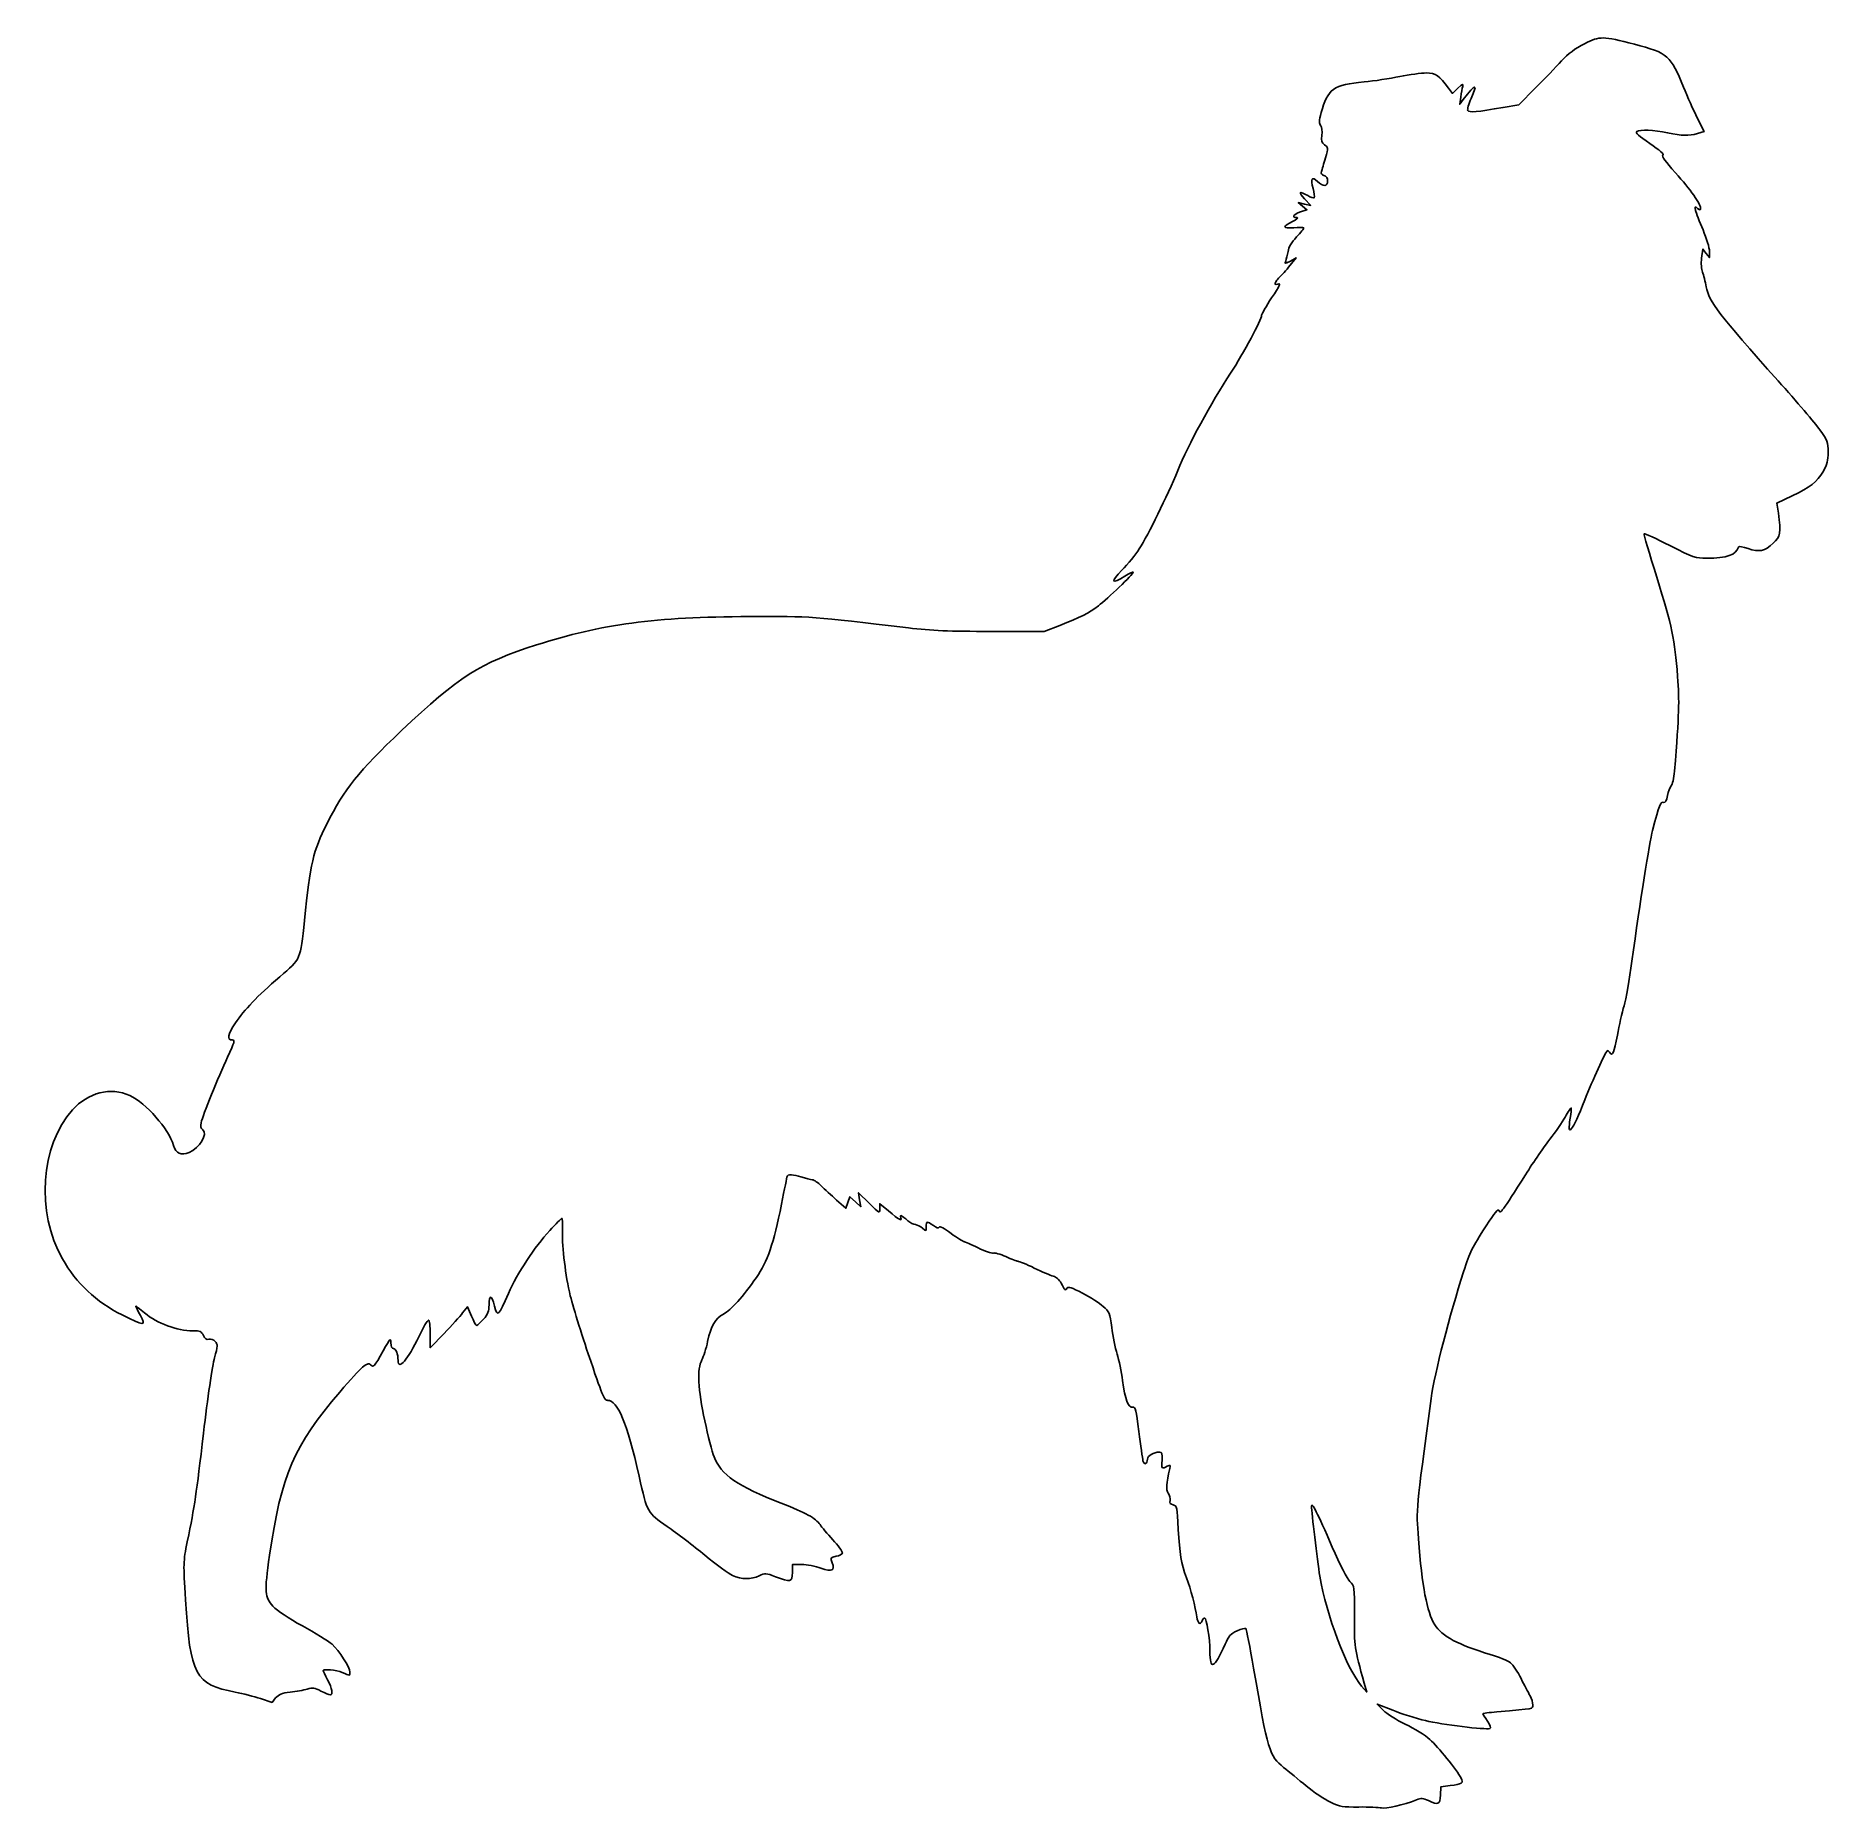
# Model space of a CAD drawing. Header units: centimetres. Extents: x -17.8 to 17.6, y -17.5 to 17.5.
import ezdxf

# ---------------------------------------------------------------- set-up
doc = ezdxf.new("R2010")
doc.units = ezdxf.units.CM
doc.header["$MEASUREMENT"] = 0
doc.layers.add('Layer 1', color=7, linetype='Continuous')

msp = doc.modelspace()

# ---------------------------------------------------------------- linework, layer by layer
at = {"layer": 'Layer 1'}
for points, knots in [([(12.80583, 17.38842), (12.61886, 17.29317), (12.4848, 17.19439), (12.34722, 17.04623), (12.34722, 17.04623), (12.24139, 16.92981), (12.00855, 16.6864), (11.82864, 16.51001), (11.82864, 16.51001), (11.82864, 16.51001), (11.50408, 16.18193), (11.50408, 16.18193), (11.50408, 16.18193), (11.50408, 16.18193), (11.19364, 16.12901), (11.19364, 16.12901), (11.19364, 16.12901), (10.68564, 16.03729), (10.52336, 16.02318), (10.49514, 16.06551), (10.49514, 16.06551), (10.48456, 16.08668), (10.51278, 16.19604), (10.56217, 16.3054), (10.56217, 16.3054), (10.70328, 16.61232), (10.65036, 16.60526), (10.40695, 16.28776), (10.40695, 16.28776), (10.40695, 16.28776), (10.33639, 16.19251), (10.33639, 16.19251), (10.33639, 16.19251), (10.33639, 16.19251), (10.35756, 16.33362), (10.35756, 16.33362), (10.35756, 16.33362), (10.36814, 16.41123), (10.38578, 16.50648), (10.39637, 16.54529), (10.39637, 16.54529), (10.41048, 16.60173), (10.39637, 16.59821), (10.30112, 16.51001), (10.30112, 16.51001), (10.30112, 16.51001), (10.19176, 16.40418), (10.19176, 16.40418), (10.19176, 16.40418), (10.19176, 16.40418), (10.11415, 16.51001), (10.11415, 16.51001), (10.11415, 16.51001), (9.93776, 16.75695), (9.86015, 16.80987), (9.67318, 16.80987), (9.67318, 16.80987), (9.57793, 16.80987), (9.34157, 16.77812), (9.15107, 16.73931), (9.15107, 16.73931), (8.95704, 16.69698), (8.64307, 16.65112), (8.44551, 16.63348), (8.44551, 16.63348), (7.84579, 16.58056), (7.71526, 16.48531), (7.59884, 16.0267), (7.59884, 16.0267), (7.55651, 15.86442), (7.55298, 15.80798), (7.58826, 15.76564), (7.58826, 15.76564), (7.61295, 15.73742), (7.62001, 15.65981), (7.60943, 15.57514), (7.60943, 15.57514), (7.59532, 15.46225), (7.6059, 15.4305), (7.66587, 15.38817), (7.66587, 15.38817), (7.73995, 15.33878), (7.73995, 15.33525), (7.68351, 15.13064), (7.68351, 15.13064), (7.65176, 15.01775), (7.61295, 14.89781), (7.60237, 14.86253), (7.60237, 14.86253), (7.58826, 14.82372), (7.60237, 14.79903), (7.65176, 14.78139), (7.65176, 14.78139), (7.70115, 14.76728), (7.72584, 14.72847), (7.72584, 14.67203), (7.72584, 14.67203), (7.72584, 14.56267), (7.63765, 14.55914), (7.52476, 14.66497), (7.52476, 14.66497), (7.4154, 14.76728), (7.38718, 14.72141), (7.43657, 14.52739), (7.43657, 14.52739), (7.46126, 14.4392), (7.47185, 14.35806), (7.46126, 14.34395), (7.46126, 14.34395), (7.44715, 14.33337), (7.3907, 14.35101), (7.33426, 14.38628), (7.33426, 14.38628), (7.1614, 14.48153), (7.1367, 14.45684), (7.27076, 14.31925), (7.27076, 14.31925), (7.27076, 14.31925), (7.3907, 14.19225), (7.3907, 14.19225), (7.3907, 14.19225), (7.3907, 14.19225), (7.26723, 14.21694), (7.26723, 14.21694), (7.26723, 14.21694), (7.26723, 14.21694), (7.14376, 14.24516), (7.14376, 14.24516), (7.14376, 14.24516), (7.14376, 14.24516), (7.22843, 14.1746), (7.22843, 14.1746), (7.22843, 14.1746), (7.22843, 14.1746), (7.31662, 14.10404), (7.31662, 14.10404), (7.31662, 14.10404), (7.31662, 14.10404), (7.18609, 14.06171), (7.18609, 14.06171), (7.18609, 14.06171), (7.04851, 14.01585), (7.0097, 13.95235), (7.11906, 13.94882), (7.11906, 13.94882), (7.15081, 13.94882), (7.112, 13.91354), (7.03087, 13.87121), (7.03087, 13.87121), (6.9462, 13.8324), (6.87918, 13.78302), (6.87918, 13.76538), (6.87918, 13.76538), (6.87918, 13.74774), (6.95679, 13.74069), (7.05557, 13.74774), (7.05557, 13.74774), (7.15082, 13.75832), (7.23901, 13.75832), (7.2496, 13.74774), (7.2496, 13.74774), (7.26018, 13.73716), (7.20021, 13.65602), (7.11202, 13.56782), (7.11202, 13.56782), (7.00619, 13.45493), (6.95327, 13.36674), (6.94269, 13.28207), (6.94269, 13.28207), (6.93211, 13.21504), (6.91094, 13.13038), (6.89683, 13.09157), (6.89683, 13.09157), (6.86861, 13.0316), (6.87214, 13.0316), (6.98855, 13.08804), (6.98855, 13.08804), (6.98855, 13.08804), (7.10497, 13.15154), (7.10497, 13.15154), (7.10497, 13.15154), (7.10497, 13.15154), (6.95328, 12.9681), (6.95328, 12.9681), (6.95328, 12.9681), (6.87214, 12.86932), (6.78747, 12.78113), (6.76984, 12.76702), (6.76984, 12.76702), (6.7522, 12.75644), (6.72398, 12.72116), (6.70281, 12.68235), (6.70281, 12.68235), (6.67459, 12.62943), (6.67812, 12.62238), (6.74162, 12.63649), (6.74162, 12.63649), (6.80159, 12.65413), (6.78043, 12.60121), (6.61815, 12.36132), (6.61815, 12.36132), (6.50879, 12.19904), (6.42059, 12.04382), (6.42059, 12.01913), (6.42059, 12.01913), (6.42059, 11.93094), (6.06428, 11.27124), (5.80676, 10.87613), (5.80676, 10.87613), (5.4187, 10.28346), (4.97068, 9.45796), (4.76254, 8.94996), (4.76254, 8.94996), (4.55087, 8.43138), (4.18398, 7.68702), (4.00054, 7.39774), (4.00054, 7.39774), (3.92998, 7.28838), (3.77476, 7.09788), (3.65835, 6.97793), (3.65835, 6.97793), (3.42904, 6.73804), (3.45021, 6.69218), (3.71479, 6.86151), (3.71479, 6.86151), (3.80651, 6.91795), (3.8806, 6.95323), (3.8806, 6.93912), (3.8806, 6.93912), (3.8806, 6.90031), (3.37966, 6.41701), (3.19268, 6.27237), (3.19268, 6.27237), (3.01276, 6.13479), (2.82226, 6.03954), (2.43068, 5.88784), (2.43068, 5.88784), (2.43068, 5.88784), (2.12024, 5.7679), (2.12024, 5.7679), (2.12024, 5.7679), (2.12024, 5.7679), (1.06896, 5.7679), (1.06896, 5.7679), (1.06896, 5.7679), (0.24346, 5.7679), (-0.10579, 5.78201), (-0.5644, 5.83846), (-0.5644, 5.83846), (-2.48704, 6.06777), (-2.45882, 6.06777), (-3.70412, 6.06071), (-3.70412, 6.06071), (-5.58443, 6.05365), (-6.61806, 5.91607), (-7.91981, 5.49979), (-7.91981, 5.49979), (-9.03459, 5.14348), (-9.45439, 4.87537), (-10.58328, 3.80646), (-10.58328, 3.80646), (-11.44406, 2.99507), (-11.71922, 2.64935), (-12.05789, 1.96849), (-12.05789, 1.96849), (-12.33658, 1.41463), (-12.38597, 1.19238), (-12.50592, 0.05291), (-12.50592, 0.05291), (-12.58353, -0.73378), (-12.56942, -0.69851), (-12.99275, -1.06187), (-12.99275, -1.06187), (-13.44783, -1.45698), (-13.69125, -1.70745), (-13.86764, -1.97204), (-13.86764, -1.97204), (-14.01933, -2.20135), (-14.04403, -2.31071), (-13.93467, -2.31071), (-13.93467, -2.31071), (-13.8747, -2.31071), (-13.88175, -2.34246), (-14.02639, -2.6529), (-14.02639, -2.6529), (-14.20983, -3.04801), (-14.51322, -3.7959), (-14.5485, -3.94759), (-14.5485, -3.94759), (-14.56614, -4.01815), (-14.55556, -4.05695), (-14.51675, -4.0887), (-14.51675, -4.0887), (-14.40739, -4.16631), (-14.57672, -4.44853), (-14.78486, -4.5332), (-14.78486, -4.5332), (-14.94361, -4.60023), (-15.04592, -4.55437), (-15.09178, -4.39562), (-15.09178, -4.39562), (-15.19409, -4.06401), (-15.63506, -3.56306), (-15.95961, -3.40784), (-15.95961, -3.40784), (-16.33355, -3.23498), (-16.78158, -3.34787), (-17.09203, -3.69359), (-17.09203, -3.69359), (-17.7235, -4.39915), (-17.81522, -5.71501), (-17.28959, -6.63576), (-17.28959, -6.63576), (-17.01442, -7.12259), (-16.62637, -7.48595), (-16.11131, -7.74701), (-16.11131, -7.74701), (-15.66681, -7.96926), (-15.628, -7.96926), (-15.74795, -7.75759), (-15.74795, -7.75759), (-15.79734, -7.66587), (-15.83967, -7.58473), (-15.83967, -7.57767), (-15.83967, -7.57767), (-15.83967, -7.56709), (-15.76206, -7.62706), (-15.66681, -7.70467), (-15.66681, -7.70467), (-15.40928, -7.91986), (-15.03181, -8.06098), (-14.70725, -8.06098), (-14.70725, -8.06098), (-14.56614, -8.06098), (-14.54144, -8.07509), (-14.50264, -8.1527), (-14.50264, -8.1527), (-14.47442, -8.21973), (-14.44267, -8.24089), (-14.39328, -8.22678), (-14.39328, -8.22678), (-14.35447, -8.2162), (-14.30156, -8.23736), (-14.26981, -8.27264), (-14.26981, -8.27264), (-14.21689, -8.33261), (-14.21689, -8.35731), (-14.28392, -8.5972), (-14.28392, -8.5972), (-14.32273, -8.73831), (-14.4215, -9.40859), (-14.49911, -10.08239), (-14.49911, -10.08239), (-14.64728, -11.32417), (-14.66844, -11.48645), (-14.82014, -12.23081), (-14.82014, -12.23081), (-14.90128, -12.6365), (-14.90128, -12.65767), (-14.85542, -13.37734), (-14.85542, -13.37734), (-14.7637, -14.87665), (-14.66845, -15.05303), (-13.87117, -15.20473), (-13.87117, -15.20473), (-13.723, -15.23295), (-13.49723, -15.29292), (-13.37375, -15.33173), (-13.37375, -15.33173), (-13.37375, -15.33173), (-13.14444, -15.40934), (-13.14444, -15.40934), (-13.14444, -15.40934), (-13.14444, -15.40934), (-13.07388, -15.32115), (-13.07388, -15.32115), (-13.07388, -15.32115), (-13.01391, -15.25059), (-12.95394, -15.2259), (-12.78813, -15.20473), (-12.78813, -15.20473), (-12.67171, -15.19415), (-12.52002, -15.16592), (-12.44946, -15.14476), (-12.44946, -15.14476), (-12.34363, -15.11654), (-12.30129, -15.12007), (-12.17782, -15.18357), (-12.17782, -15.18357), (-12.09668, -15.2259), (-12.01554, -15.25765), (-11.99438, -15.25765), (-11.99438, -15.25765), (-11.93441, -15.25765), (-11.95557, -15.13418), (-12.0473, -14.96132), (-12.0473, -14.96132), (-12.09669, -14.8696), (-12.13549, -14.78846), (-12.13549, -14.77788), (-12.13549, -14.77788), (-12.13549, -14.7426), (-11.87443, -14.7673), (-11.75802, -14.81669), (-11.75802, -14.81669), (-11.6028, -14.88372), (-11.60633, -14.88372), (-11.60633, -14.81316), (-11.60633, -14.81316), (-11.60633, -14.71085), (-11.818, -14.38277), (-11.95911, -14.2593), (-11.95911, -14.2593), (-12.03672, -14.19227), (-12.29778, -14.02999), (-12.54472, -13.89594), (-12.54472, -13.89594), (-12.82694, -13.74072), (-13.03861, -13.59961), (-13.1268, -13.50436), (-13.1268, -13.50436), (-13.29261, -13.32092), (-13.29966, -13.24683), (-13.19383, -12.49894), (-13.19383, -12.49894), (-12.96452, -10.91497), (-12.71405, -10.32936), (-11.80389, -9.27102), (-11.80389, -9.27102), (-11.34881, -8.74538), (-11.2712, -8.67483), (-11.20064, -8.73127), (-11.20064, -8.73127), (-11.13361, -8.78771), (-11.13008, -8.78771), (-10.94664, -8.4561), (-10.94664, -8.4561), (-10.80906, -8.20563), (-10.79847, -8.19504), (-10.79495, -8.29735), (-10.79495, -8.29735), (-10.79495, -8.37143), (-10.77731, -8.41377), (-10.74556, -8.41377), (-10.74556, -8.41377), (-10.69617, -8.41377), (-10.65384, -8.51608), (-10.65384, -8.65013), (-10.65384, -8.65013), (-10.65384, -8.85474), (-10.45628, -8.62544), (-10.24109, -8.17741), (-10.24109, -8.17741), (-10.15642, -7.99749), (-10.07176, -7.84933), (-10.05059, -7.84933), (-10.05059, -7.84933), (-10.03295, -7.84933), (-10.01884, -7.9728), (-10.01884, -8.12097), (-10.01884, -8.12097), (-10.01884, -8.12097), (-10.01884, -8.39614), (-10.01884, -8.39614), (-10.01884, -8.39614), (-10.01884, -8.39614), (-9.74367, -8.11392), (-9.74367, -8.11392), (-9.74367, -8.11392), (-9.59198, -7.9587), (-9.4297, -7.77525), (-9.37678, -7.70823), (-9.37678, -7.70823), (-9.37678, -7.70823), (-9.28153, -7.58476), (-9.28153, -7.58476), (-9.28153, -7.58476), (-9.28153, -7.58476), (-9.20392, -7.7682), (-9.20392, -7.7682), (-9.20392, -7.7682), (-9.15806, -7.87051), (-9.1122, -7.95517), (-9.09809, -7.95517), (-9.09809, -7.95517), (-9.08398, -7.95517), (-9.02401, -7.89873), (-8.96403, -7.8317), (-8.96403, -7.8317), (-8.87584, -7.72939), (-8.85467, -7.67295), (-8.85467, -7.54948), (-8.85467, -7.54948), (-8.85467, -7.33781), (-8.80175, -7.3484), (-8.74884, -7.57065), (-8.74884, -7.57065), (-8.6924, -7.79643), (-8.6677, -7.77173), (-8.47015, -7.32018), (-8.47015, -7.32018), (-8.29376, -6.92154), (-7.95509, -6.40296), (-7.65523, -6.0784), (-7.65523, -6.0784), (-7.53529, -5.94434), (-7.42592, -5.83851), (-7.41534, -5.83851), (-7.41534, -5.83851), (-7.40123, -5.83851), (-7.3977, -5.93376), (-7.40123, -6.0537), (-7.40123, -6.0537), (-7.41887, -6.31828), (-7.35537, -6.8792), (-7.26717, -7.29195), (-7.26717, -7.29195), (-7.23189, -7.45776), (-7.06256, -8.01162), (-6.89323, -8.51609), (-6.89323, -8.51609), (-6.61454, -9.34512), (-6.57573, -9.43684), (-6.5087, -9.43684), (-6.5087, -9.43684), (-6.31114, -9.43684), (-6.1277, -9.87428), (-5.88781, -10.93615), (-5.88781, -10.93615), (-5.72553, -11.66287), (-5.72906, -11.65582), (-5.33042, -11.93098), (-5.33042, -11.93098), (-5.14345, -12.05798), (-4.80831, -12.31551), (-4.58606, -12.49895), (-4.58606, -12.49895), (-4.36381, -12.68239), (-4.11687, -12.86231), (-4.03925, -12.89759), (-4.03925, -12.89759), (-3.86286, -12.97873), (-3.67236, -12.98226), (-3.51361, -12.90465), (-3.51361, -12.90465), (-3.39719, -12.85173), (-3.37955, -12.85173), (-3.19258, -12.92229), (-3.19258, -12.92229), (-2.88919, -13.03871), (-2.85744, -13.03165), (-2.85744, -12.84115), (-2.85744, -12.84115), (-2.85744, -12.84115), (-2.85744, -12.6824), (-2.85744, -12.6824), (-2.85744, -12.6824), (-2.85744, -12.6824), (-2.67047, -12.6824), (-2.67047, -12.6824), (-2.67047, -12.6824), (-2.57169, -12.68593), (-2.39883, -12.71415), (-2.293, -12.75296), (-2.293, -12.75296), (-2.06722, -12.83057), (-2.01078, -12.80588), (-2.07075, -12.64713), (-2.07075, -12.64713), (-2.10956, -12.54482), (-2.10603, -12.5413), (-1.98961, -12.52013), (-1.98961, -12.52013), (-1.92258, -12.50955), (-1.86967, -12.4778), (-1.86967, -12.44957), (-1.86967, -12.44957), (-1.86967, -12.42135), (-1.95434, -12.30493), (-2.06017, -12.19204), (-2.06017, -12.19204), (-2.166, -12.07915), (-2.27889, -11.94157), (-2.31064, -11.89218), (-2.31064, -11.89218), (-2.39531, -11.76518), (-2.58933, -11.65935), (-3.0797, -11.46885), (-3.0797, -11.46885), (-3.93342, -11.14077), (-4.27209, -10.90441), (-4.40614, -10.55163), (-4.40614, -10.55163), (-4.44142, -10.45285), (-4.52608, -10.13182), (-4.58958, -9.84255), (-4.58958, -9.84255), (-4.72364, -9.22166), (-4.7448, -8.81244), (-4.64602, -8.63605), (-4.64602, -8.63605), (-4.61427, -8.57255), (-4.56135, -8.40674), (-4.53313, -8.26916), (-4.53313, -8.26916), (-4.4661, -7.96224), (-4.38496, -7.8176), (-4.21916, -7.72941), (-4.21916, -7.72941), (-4.07452, -7.6518), (-3.8311, -7.38369), (-3.57005, -7.00622), (-3.57005, -7.00622), (-3.3478, -6.69225), (-3.22786, -6.33947), (-3.07263, -5.55983), (-3.07263, -5.55983), (-3.01266, -5.2635), (-2.96327, -5.01302), (-2.96327, -5.0095), (-2.96327, -5.0095), (-2.96327, -4.96364), (-2.82569, -4.96717), (-2.6881, -5.01656), (-2.6881, -5.01656), (-2.59638, -5.04478), (-2.49407, -5.073), (-2.46232, -5.07653), (-2.46232, -5.07653), (-2.42704, -5.07653), (-2.34943, -5.13297), (-2.28593, -5.19647), (-2.28593, -5.19647), (-2.22243, -5.25997), (-2.08485, -5.38344), (-1.98254, -5.47516), (-1.98254, -5.47516), (-1.98254, -5.47516), (-1.7991, -5.63744), (-1.7991, -5.63744), (-1.7991, -5.63744), (-1.7991, -5.63744), (-1.76029, -5.52455), (-1.76029, -5.52455), (-1.76029, -5.52455), (-1.76029, -5.52455), (-1.72148, -5.41166), (-1.72148, -5.41166), (-1.72148, -5.41166), (-1.72148, -5.41166), (-1.61212, -5.51044), (-1.61212, -5.51044), (-1.61212, -5.51044), (-1.61212, -5.51044), (-1.50629, -5.60922), (-1.50629, -5.60922), (-1.50629, -5.60922), (-1.50629, -5.60922), (-1.52746, -5.47164), (-1.52746, -5.47164), (-1.52746, -5.47164), (-1.52746, -5.47164), (-1.54863, -5.33053), (-1.54863, -5.33053), (-1.54863, -5.33053), (-1.54863, -5.33053), (-1.34049, -5.53867), (-1.34049, -5.53867), (-1.34049, -5.53867), (-1.13588, -5.74328), (-1.12882, -5.74681), (-1.12882, -5.64803), (-1.12882, -5.64803), (-1.12882, -5.64803), (-1.12882, -5.54925), (-1.12882, -5.54925), (-1.12882, -5.54925), (-1.12882, -5.54925), (-0.95949, -5.68683), (-0.95949, -5.68683), (-0.95949, -5.68683), (-0.73371, -5.8738), (-0.68785, -5.90202), (-0.71607, -5.82441), (-0.71607, -5.82441), (-0.74429, -5.75385), (-0.6949, -5.77502), (-0.57496, -5.88438), (-0.57496, -5.88438), (-0.5291, -5.92319), (-0.46207, -5.95846), (-0.42327, -5.96199), (-0.42327, -5.96199), (-0.38799, -5.96552), (-0.32449, -5.99727), (-0.28216, -6.03255), (-0.28216, -6.03255), (-0.2116, -6.09605), (-0.2116, -6.09605), (-0.2116, -6.00433), (-0.2116, -6.00433), (-0.2116, -5.89144), (-0.19749, -5.88791), (-0.07049, -5.97964), (-0.07049, -5.97964), (-0.00346, -6.0255), (0.03534, -6.03608), (0.0424, -6.01139), (0.0424, -6.01139), (0.04946, -5.9867), (0.14823, -6.03608), (0.27876, -6.13486), (0.27876, -6.13486), (0.40223, -6.22305), (0.51865, -6.29714), (0.53629, -6.29714), (0.53629, -6.29714), (0.55393, -6.29714), (0.68093, -6.35358), (0.81498, -6.42061), (0.81498, -6.42061), (0.94904, -6.48764), (1.08309, -6.5335), (1.11131, -6.52292), (1.11131, -6.52292), (1.13953, -6.51234), (1.25242, -6.54409), (1.36178, -6.59348), (1.36178, -6.59348), (1.47114, -6.64287), (1.5805, -6.6852), (1.60167, -6.6852), (1.60167, -6.6852), (1.62636, -6.6852), (1.771, -6.74517), (1.92623, -6.81926), (1.92623, -6.81926), (2.07792, -6.89334), (2.24726, -6.96743), (2.30017, -6.97801), (2.30017, -6.97801), (2.36014, -6.99565), (2.42011, -7.04857), (2.45539, -7.11912), (2.45539, -7.11912), (2.533, -7.26729), (2.54006, -7.27434), (2.57181, -7.2179), (2.57181, -7.2179), (2.5965, -7.18262), (2.66353, -7.20379), (2.87873, -7.31668), (2.87873, -7.31668), (3.03395, -7.39782), (3.2174, -7.51424), (3.28795, -7.57774), (3.28795, -7.57774), (3.41142, -7.6871), (3.42201, -7.7118), (3.45728, -7.99755), (3.45728, -7.99755), (3.47845, -8.16688), (3.52431, -8.39972), (3.56311, -8.51966), (3.56311, -8.51966), (3.60192, -8.63608), (3.64778, -8.87244), (3.67247, -9.04177), (3.67247, -9.04177), (3.72186, -9.41571), (3.78536, -9.58505), (3.87003, -9.57094), (3.87003, -9.57094), (3.92295, -9.56036), (3.93706, -9.62386), (3.9935, -10.05425), (3.9935, -10.05425), (4.02525, -10.32589), (4.06406, -10.58342), (4.07464, -10.62928), (4.07464, -10.62928), (4.09581, -10.72453), (4.16283, -10.69984), (4.16283, -10.59753), (4.16283, -10.59753), (4.16283, -10.5305), (4.28277, -10.45995), (4.40272, -10.45995), (4.40272, -10.45995), (4.45211, -10.45995), (4.46269, -10.48817), (4.45211, -10.6187), (4.45211, -10.6187), (4.438, -10.78803), (4.44505, -10.79862), (4.55442, -10.73864), (4.55442, -10.73864), (4.61439, -10.70689), (4.62145, -10.71395), (4.60381, -10.7845), (4.60381, -10.7845), (4.53325, -11.08436), (4.5262, -11.20078), (4.57559, -11.27133), (4.57559, -11.27133), (4.60381, -11.31366), (4.62145, -11.37716), (4.61087, -11.41597), (4.61087, -11.41597), (4.59676, -11.46536), (4.6144, -11.49005), (4.67084, -11.50416), (4.67084, -11.50416), (4.74845, -11.5218), (4.75198, -11.54297), (4.77315, -11.98747), (4.77315, -11.98747), (4.79784, -12.4743), (4.82607, -12.65422), (4.93543, -12.94703), (4.93543, -12.94703), (5.01657, -13.16222), (5.11535, -13.53264), (5.14004, -13.71609), (5.14004, -13.71609), (5.15768, -13.85015), (5.20707, -13.88895), (5.24235, -13.7937), (5.24235, -13.7937), (5.25646, -13.76548), (5.27763, -13.74078), (5.29174, -13.74078), (5.29174, -13.74078), (5.33055, -13.74078), (5.39757, -14.15), (5.39757, -14.39695), (5.39757, -14.39695), (5.39757, -14.78148), (5.48224, -14.74267), (5.69743, -14.25937), (5.69743, -14.25937), (5.76799, -14.09356), (5.80679, -14.05123), (5.93379, -13.99479), (5.93379, -13.99479), (6.01846, -13.95598), (6.09607, -13.93482), (6.10665, -13.94893), (6.10665, -13.94893), (6.12076, -13.95951), (6.18779, -14.31229), (6.26187, -14.72857), (6.26187, -14.72857), (6.54056, -16.36193), (6.57231, -16.46776), (6.85454, -16.69354), (6.85454, -16.69354), (6.95332, -16.77468), (7.15793, -16.94048), (7.30257, -17.06043), (7.30257, -17.06043), (7.44721, -17.18037), (7.6624, -17.32501), (7.77882, -17.38146), (7.77882, -17.38146), (7.97285, -17.47318), (8.02224, -17.48024), (8.34326, -17.47671), (8.34326, -17.47671), (8.53729, -17.47318), (8.73484, -17.48377), (8.78776, -17.49435), (8.78776, -17.49435), (8.87243, -17.51904), (9.23579, -17.43438), (9.4792, -17.3356), (9.4792, -17.3356), (9.57798, -17.29679), (9.60973, -17.29679), (9.71909, -17.34971), (9.71909, -17.34971), (9.91665, -17.44496), (9.94487, -17.43085), (9.95545, -17.24035), (9.95545, -17.24035), (9.95545, -17.24035), (9.96603, -17.07454), (9.96603, -17.07454), (9.96603, -17.07454), (9.96603, -17.07454), (10.14595, -17.05337), (10.14595, -17.05337), (10.14595, -17.05337), (10.38584, -17.02162), (10.41759, -17.00398), (10.36467, -16.9052), (10.36467, -16.9052), (10.28, -16.73939), (9.90959, -16.28431), (9.74731, -16.1432), (9.74731, -16.1432), (9.65559, -16.05853), (9.43687, -15.92448), (9.26048, -15.83981), (9.26048, -15.83981), (9.08762, -15.75514), (8.89006, -15.63167), (8.82656, -15.56464), (8.82656, -15.56464), (8.82656, -15.56464), (8.70662, -15.44117), (8.70662, -15.44117), (8.70662, -15.44117), (8.70662, -15.44117), (9.01354, -15.56464), (9.01354, -15.56464), (9.01354, -15.56464), (9.17935, -15.63167), (9.47215, -15.72339), (9.65912, -15.76925), (9.65912, -15.76925), (9.9872, -15.84686), (10.84798, -15.95269), (10.93265, -15.92447), (10.93265, -15.92447), (10.96087, -15.91389), (10.94323, -15.8645), (10.88679, -15.7763), (10.88679, -15.7763), (10.8374, -15.70222), (10.79507, -15.63872), (10.79507, -15.63166), (10.79507, -15.63166), (10.79507, -15.6246), (10.91854, -15.60697), (11.07024, -15.59638), (11.07024, -15.59638), (11.83224, -15.52935), (11.78285, -15.53994), (11.78285, -15.4588), (11.78285, -15.4588), (11.78285, -15.41647), (11.75816, -15.3318), (11.72641, -15.27536), (11.72641, -15.27536), (11.69466, -15.21539), (11.61352, -15.06369), (11.55002, -14.93669), (11.55002, -14.93669), (11.48652, -14.80616), (11.39127, -14.66858), (11.33835, -14.62625), (11.33835, -14.62625), (11.28543, -14.58392), (11.10552, -14.50983), (10.93971, -14.46044), (10.93971, -14.46044), (10.31882, -14.277), (9.98015, -14.09708), (9.84257, -13.8713), (9.84257, -13.8713), (9.68735, -13.62083), (9.5921, -13.12341), (9.52154, -12.17091), (9.52154, -12.17091), (9.47568, -11.55708), (9.46862, -11.65585), (9.77201, -9.39808), (9.77201, -9.39808), (9.84257, -8.89361), (10.13537, -7.75061), (10.41407, -6.89689), (10.41407, -6.89689), (10.54813, -6.48061), (10.57282, -6.43475), (10.85857, -5.98672), (10.85857, -5.98672), (11.03143, -5.72214), (11.09846, -5.641), (11.1161, -5.68686), (11.1161, -5.68686), (11.13727, -5.75389), (11.16902, -5.71508), (11.63821, -4.97425), (11.63821, -4.97425), (11.79696, -4.72025), (12.01568, -4.40275), (12.12152, -4.26869), (12.12152, -4.26869), (12.22735, -4.13111), (12.36141, -3.93708), (12.42138, -3.83477), (12.42138, -3.83477), (12.48135, -3.73246), (12.53427, -3.65133), (12.54132, -3.65838), (12.54132, -3.65838), (12.54838, -3.66544), (12.53779, -3.75716), (12.52015, -3.85946), (12.52015, -3.85946), (12.45665, -4.2581), (12.55896, -4.12757), (12.80943, -3.4961), (12.80943, -3.4961), (12.96818, -3.09746), (13.20454, -2.57535), (13.25393, -2.52243), (13.25393, -2.52243), (13.26099, -2.51537), (13.28215, -2.52949), (13.29626, -2.55418), (13.29626, -2.55418), (13.3527, -2.6459), (13.39504, -2.55771), (13.45501, -2.21551), (13.45501, -2.21551), (13.48676, -2.02501), (13.54673, -1.76395), (13.58554, -1.63695), (13.58554, -1.63695), (13.62435, -1.50642), (13.6949, -1.11131), (13.74076, -0.75501), (13.74076, -0.75501), (13.90657, 0.44796), (14.08648, 1.58743), (14.14998, 1.83438), (14.14998, 1.83438), (14.28404, 2.34944), (14.30167, 2.39882), (14.36517, 2.38824), (14.36517, 2.38824), (14.4075, 2.38118), (14.42867, 2.41293), (14.44631, 2.5223), (14.44631, 2.5223), (14.46042, 2.59991), (14.49217, 2.68458), (14.51687, 2.7128), (14.51687, 2.7128), (14.54156, 2.73749), (14.57331, 2.86802), (14.5839, 3.00208), (14.5839, 3.00208), (14.67562, 4.18741), (14.68268, 4.35322), (14.64387, 4.87886), (14.64387, 4.87886), (14.58743, 5.61617), (14.53804, 5.85958), (14.23112, 6.8403), (14.23112, 6.8403), (14.08648, 7.30244), (13.97359, 7.68697), (13.98418, 7.69755), (13.98418, 7.69755), (13.99124, 7.70813), (14.22054, 7.6023), (14.49218, 7.46472), (14.49218, 7.46472), (14.96137, 7.22483), (14.99312, 7.21425), (15.22596, 7.21425), (15.22596, 7.21425), (15.62107, 7.21778), (15.79746, 7.27775), (15.85038, 7.4365), (15.85038, 7.4365), (15.85391, 7.45414), (15.93505, 7.44356), (16.03735, 7.40828), (16.03735, 7.40828), (16.25254, 7.33067), (16.36543, 7.35184), (16.53477, 7.51059), (16.53477, 7.51059), (16.67941, 7.64112), (16.68999, 7.7152), (16.63708, 8.10326), (16.63708, 8.10326), (16.63708, 8.10326), (16.60533, 8.30434), (16.60533, 8.30434), (16.60533, 8.30434), (16.60533, 8.30434), (16.90872, 8.44898), (16.90872, 8.44898), (16.90872, 8.44898), (17.27208, 8.61831), (17.39555, 8.72062), (17.52608, 8.93581), (17.52608, 8.93581), (17.60016, 9.06634), (17.62133, 9.14748), (17.62133, 9.31328), (17.62133, 9.31328), (17.62133, 9.51084), (17.61075, 9.54259), (17.45552, 9.75425), (17.45552, 9.75425), (17.36733, 9.88125), (16.99691, 10.31517), (16.63355, 10.72086), (16.63355, 10.72086), (15.4588, 12.03672), (15.26477, 12.28719), (15.21186, 12.58), (15.21186, 12.58), (15.19069, 12.68231), (15.15894, 12.81636), (15.13778, 12.87281), (15.13778, 12.87281), (15.11309, 12.92925), (15.10603, 13.04567), (15.12014, 13.14798), (15.12014, 13.14798), (15.12014, 13.14798), (15.14483, 13.3279), (15.14483, 13.3279), (15.14483, 13.3279), (15.14483, 13.3279), (15.20833, 13.24323), (15.20833, 13.24323), (15.20833, 13.24323), (15.20833, 13.24323), (15.27536, 13.15856), (15.27536, 13.15856), (15.27536, 13.15856), (15.27536, 13.15856), (15.27536, 13.28203), (15.27536, 13.28203), (15.27536, 13.28203), (15.27536, 13.34906), (15.21539, 13.53956), (15.14836, 13.70536), (15.14836, 13.70536), (15.0778, 13.87117), (15.01078, 14.04403), (15.00019, 14.09342), (15.00019, 14.09342), (14.98255, 14.17103), (14.98961, 14.17809), (15.039, 14.13223), (15.039, 14.13223), (15.09192, 14.09342), (15.09897, 14.09342), (15.09897, 14.13576), (15.09897, 14.13576), (15.09897, 14.22395), (14.90141, 14.50265), (14.60155, 14.83426), (14.60155, 14.83426), (14.40399, 15.05651), (14.32638, 15.16587), (14.35461, 15.18704), (14.35461, 15.18704), (14.38283, 15.20115), (14.29111, 15.28229), (14.09355, 15.41635), (14.09355, 15.41635), (13.88188, 15.56099), (13.80427, 15.63154), (13.83602, 15.64918), (13.83602, 15.64918), (13.90658, 15.69504), (14.17116, 15.68446), (14.44633, 15.62801), (14.44633, 15.62801), (14.73914, 15.56451), (14.85908, 15.56098), (15.03547, 15.61037), (15.03547, 15.61037), (15.03547, 15.61037), (15.16953, 15.64918), (15.16953, 15.64918), (15.16953, 15.64918), (15.16953, 15.64918), (15.03195, 15.92082), (15.03195, 15.92082), (15.03195, 15.92082), (14.95787, 16.06899), (14.83792, 16.34415), (14.76384, 16.5276), (14.76384, 16.5276), (14.50984, 17.15202), (14.44987, 17.20846), (13.79017, 17.37779), (13.79017, 17.37779), (13.16223, 17.54007), (13.11284, 17.5436), (12.80592, 17.38837), (12.80592, 17.38837), (12.80592, 17.38837), (12.80583, 17.38842), (12.80583, 17.38842)], [0, 0, 0, 0, 0.00333333, 0.00333333, 0.00333333, 0.00333333, 0.00666667, 0.00666667, 0.00666667, 0.00666667, 0.01, 0.01, 0.01, 0.01, 0.01333333, 0.01333333, 0.01333333, 0.01333333, 0.01666667, 0.01666667, 0.01666667, 0.01666667, 0.02, 0.02, 0.02, 0.02, 0.02333333, 0.02333333, 0.02333333, 0.02333333, 0.02666667, 0.02666667, 0.02666667, 0.02666667, 0.03, 0.03, 0.03, 0.03, 0.03333333, 0.03333333, 0.03333333, 0.03333333, 0.03666667, 0.03666667, 0.03666667, 0.03666667, 0.04, 0.04, 0.04, 0.04, 0.04333333, 0.04333333, 0.04333333, 0.04333333, 0.04666667, 0.04666667, 0.04666667, 0.04666667, 0.05, 0.05, 0.05, 0.05, 0.05333333, 0.05333333, 0.05333333, 0.05333333, 0.05666667, 0.05666667, 0.05666667, 0.05666667, 0.06, 0.06, 0.06, 0.06, 0.06333333, 0.06333333, 0.06333333, 0.06333333, 0.06666667, 0.06666667, 0.06666667, 0.06666667, 0.07, 0.07, 0.07, 0.07, 0.07333333, 0.07333333, 0.07333333, 0.07333333, 0.07666667, 0.07666667, 0.07666667, 0.07666667, 0.08, 0.08, 0.08, 0.08, 0.08333333, 0.08333333, 0.08333333, 0.08333333, 0.08666667, 0.08666667, 0.08666667, 0.08666667, 0.09, 0.09, 0.09, 0.09, 0.09333333, 0.09333333, 0.09333333, 0.09333333, 0.09666667, 0.09666667, 0.09666667, 0.09666667, 0.1, 0.1, 0.1, 0.1, 0.10333333, 0.10333333, 0.10333333, 0.10333333, 0.10666667, 0.10666667, 0.10666667, 0.10666667, 0.11, 0.11, 0.11, 0.11, 0.11333333, 0.11333333, 0.11333333, 0.11333333, 0.11666667, 0.11666667, 0.11666667, 0.11666667, 0.12, 0.12, 0.12, 0.12, 0.12333333, 0.12333333, 0.12333333, 0.12333333, 0.12666667, 0.12666667, 0.12666667, 0.12666667, 0.13, 0.13, 0.13, 0.13, 0.13333333, 0.13333333, 0.13333333, 0.13333333, 0.13666667, 0.13666667, 0.13666667, 0.13666667, 0.14, 0.14, 0.14, 0.14, 0.14333333, 0.14333333, 0.14333333, 0.14333333, 0.14666667, 0.14666667, 0.14666667, 0.14666667, 0.15, 0.15, 0.15, 0.15, 0.15333333, 0.15333333, 0.15333333, 0.15333333, 0.15666667, 0.15666667, 0.15666667, 0.15666667, 0.16, 0.16, 0.16, 0.16, 0.16333333, 0.16333333, 0.16333333, 0.16333333, 0.16666667, 0.16666667, 0.16666667, 0.16666667, 0.17, 0.17, 0.17, 0.17, 0.17333333, 0.17333333, 0.17333333, 0.17333333, 0.17666667, 0.17666667, 0.17666667, 0.17666667, 0.18, 0.18, 0.18, 0.18, 0.18333333, 0.18333333, 0.18333333, 0.18333333, 0.18666667, 0.18666667, 0.18666667, 0.18666667, 0.19, 0.19, 0.19, 0.19, 0.19333333, 0.19333333, 0.19333333, 0.19333333, 0.19666667, 0.19666667, 0.19666667, 0.19666667, 0.2, 0.2, 0.2, 0.2, 0.20333333, 0.20333333, 0.20333333, 0.20333333, 0.20666667, 0.20666667, 0.20666667, 0.20666667, 0.21, 0.21, 0.21, 0.21, 0.21333333, 0.21333333, 0.21333333, 0.21333333, 0.21666667, 0.21666667, 0.21666667, 0.21666667, 0.22, 0.22, 0.22, 0.22, 0.22333333, 0.22333333, 0.22333333, 0.22333333, 0.22666667, 0.22666667, 0.22666667, 0.22666667, 0.23, 0.23, 0.23, 0.23, 0.23333333, 0.23333333, 0.23333333, 0.23333333, 0.23666667, 0.23666667, 0.23666667, 0.23666667, 0.24, 0.24, 0.24, 0.24, 0.24333333, 0.24333333, 0.24333333, 0.24333333, 0.24666667, 0.24666667, 0.24666667, 0.24666667, 0.25, 0.25, 0.25, 0.25, 0.25333333, 0.25333333, 0.25333333, 0.25333333, 0.25666667, 0.25666667, 0.25666667, 0.25666667, 0.26, 0.26, 0.26, 0.26, 0.26333333, 0.26333333, 0.26333333, 0.26333333, 0.26666667, 0.26666667, 0.26666667, 0.26666667, 0.27, 0.27, 0.27, 0.27, 0.27333333, 0.27333333, 0.27333333, 0.27333333, 0.27666667, 0.27666667, 0.27666667, 0.27666667, 0.28, 0.28, 0.28, 0.28, 0.28333333, 0.28333333, 0.28333333, 0.28333333, 0.28666667, 0.28666667, 0.28666667, 0.28666667, 0.29, 0.29, 0.29, 0.29, 0.29333333, 0.29333333, 0.29333333, 0.29333333, 0.29666667, 0.29666667, 0.29666667, 0.29666667, 0.3, 0.3, 0.3, 0.3, 0.30333333, 0.30333333, 0.30333333, 0.30333333, 0.30666667, 0.30666667, 0.30666667, 0.30666667, 0.31, 0.31, 0.31, 0.31, 0.31333333, 0.31333333, 0.31333333, 0.31333333, 0.31666667, 0.31666667, 0.31666667, 0.31666667, 0.32, 0.32, 0.32, 0.32, 0.32333333, 0.32333333, 0.32333333, 0.32333333, 0.32666667, 0.32666667, 0.32666667, 0.32666667, 0.33, 0.33, 0.33, 0.33, 0.33333333, 0.33333333, 0.33333333, 0.33333333, 0.33666667, 0.33666667, 0.33666667, 0.33666667, 0.34, 0.34, 0.34, 0.34, 0.34333333, 0.34333333, 0.34333333, 0.34333333, 0.34666667, 0.34666667, 0.34666667, 0.34666667, 0.35, 0.35, 0.35, 0.35, 0.35333333, 0.35333333, 0.35333333, 0.35333333, 0.35666667, 0.35666667, 0.35666667, 0.35666667, 0.36, 0.36, 0.36, 0.36, 0.36333333, 0.36333333, 0.36333333, 0.36333333, 0.36666667, 0.36666667, 0.36666667, 0.36666667, 0.37, 0.37, 0.37, 0.37, 0.37333333, 0.37333333, 0.37333333, 0.37333333, 0.37666667, 0.37666667, 0.37666667, 0.37666667, 0.38, 0.38, 0.38, 0.38, 0.38333333, 0.38333333, 0.38333333, 0.38333333, 0.38666667, 0.38666667, 0.38666667, 0.38666667, 0.39, 0.39, 0.39, 0.39, 0.39333333, 0.39333333, 0.39333333, 0.39333333, 0.39666667, 0.39666667, 0.39666667, 0.39666667, 0.4, 0.4, 0.4, 0.4, 0.40333333, 0.40333333, 0.40333333, 0.40333333, 0.40666667, 0.40666667, 0.40666667, 0.40666667, 0.41, 0.41, 0.41, 0.41, 0.41333333, 0.41333333, 0.41333333, 0.41333333, 0.41666667, 0.41666667, 0.41666667, 0.41666667, 0.42, 0.42, 0.42, 0.42, 0.42333333, 0.42333333, 0.42333333, 0.42333333, 0.42666667, 0.42666667, 0.42666667, 0.42666667, 0.43, 0.43, 0.43, 0.43, 0.43333333, 0.43333333, 0.43333333, 0.43333333, 0.43666667, 0.43666667, 0.43666667, 0.43666667, 0.44, 0.44, 0.44, 0.44, 0.44333333, 0.44333333, 0.44333333, 0.44333333, 0.44666667, 0.44666667, 0.44666667, 0.44666667, 0.45, 0.45, 0.45, 0.45, 0.45333333, 0.45333333, 0.45333333, 0.45333333, 0.45666667, 0.45666667, 0.45666667, 0.45666667, 0.46, 0.46, 0.46, 0.46, 0.46333333, 0.46333333, 0.46333333, 0.46333333, 0.46666667, 0.46666667, 0.46666667, 0.46666667, 0.47, 0.47, 0.47, 0.47, 0.47333333, 0.47333333, 0.47333333, 0.47333333, 0.47666667, 0.47666667, 0.47666667, 0.47666667, 0.48, 0.48, 0.48, 0.48, 0.48333333, 0.48333333, 0.48333333, 0.48333333, 0.48666667, 0.48666667, 0.48666667, 0.48666667, 0.49, 0.49, 0.49, 0.49, 0.49333333, 0.49333333, 0.49333333, 0.49333333, 0.49666667, 0.49666667, 0.49666667, 0.49666667, 0.5, 0.5, 0.5, 0.5, 0.50333333, 0.50333333, 0.50333333, 0.50333333, 0.50666667, 0.50666667, 0.50666667, 0.50666667, 0.51, 0.51, 0.51, 0.51, 0.51333333, 0.51333333, 0.51333333, 0.51333333, 0.51666667, 0.51666667, 0.51666667, 0.51666667, 0.52, 0.52, 0.52, 0.52, 0.52333333, 0.52333333, 0.52333333, 0.52333333, 0.52666667, 0.52666667, 0.52666667, 0.52666667, 0.53, 0.53, 0.53, 0.53, 0.53333333, 0.53333333, 0.53333333, 0.53333333, 0.53666667, 0.53666667, 0.53666667, 0.53666667, 0.54, 0.54, 0.54, 0.54, 0.54333333, 0.54333333, 0.54333333, 0.54333333, 0.54666667, 0.54666667, 0.54666667, 0.54666667, 0.55, 0.55, 0.55, 0.55, 0.55333333, 0.55333333, 0.55333333, 0.55333333, 0.55666667, 0.55666667, 0.55666667, 0.55666667, 0.56, 0.56, 0.56, 0.56, 0.56333333, 0.56333333, 0.56333333, 0.56333333, 0.56666667, 0.56666667, 0.56666667, 0.56666667, 0.57, 0.57, 0.57, 0.57, 0.57333333, 0.57333333, 0.57333333, 0.57333333, 0.57666667, 0.57666667, 0.57666667, 0.57666667, 0.58, 0.58, 0.58, 0.58, 0.58333333, 0.58333333, 0.58333333, 0.58333333, 0.58666667, 0.58666667, 0.58666667, 0.58666667, 0.59, 0.59, 0.59, 0.59, 0.59333333, 0.59333333, 0.59333333, 0.59333333, 0.59666667, 0.59666667, 0.59666667, 0.59666667, 0.6, 0.6, 0.6, 0.6, 0.60333333, 0.60333333, 0.60333333, 0.60333333, 0.60666667, 0.60666667, 0.60666667, 0.60666667, 0.61, 0.61, 0.61, 0.61, 0.61333333, 0.61333333, 0.61333333, 0.61333333, 0.61666667, 0.61666667, 0.61666667, 0.61666667, 0.62, 0.62, 0.62, 0.62, 0.62333333, 0.62333333, 0.62333333, 0.62333333, 0.62666667, 0.62666667, 0.62666667, 0.62666667, 0.63, 0.63, 0.63, 0.63, 0.63333333, 0.63333333, 0.63333333, 0.63333333, 0.63666667, 0.63666667, 0.63666667, 0.63666667, 0.64, 0.64, 0.64, 0.64, 0.64333333, 0.64333333, 0.64333333, 0.64333333, 0.64666667, 0.64666667, 0.64666667, 0.64666667, 0.65, 0.65, 0.65, 0.65, 0.65333333, 0.65333333, 0.65333333, 0.65333333, 0.65666667, 0.65666667, 0.65666667, 0.65666667, 0.66, 0.66, 0.66, 0.66, 0.66333333, 0.66333333, 0.66333333, 0.66333333, 0.66666667, 0.66666667, 0.66666667, 0.66666667, 0.67, 0.67, 0.67, 0.67, 0.67333333, 0.67333333, 0.67333333, 0.67333333, 0.67666667, 0.67666667, 0.67666667, 0.67666667, 0.68, 0.68, 0.68, 0.68, 0.68333333, 0.68333333, 0.68333333, 0.68333333, 0.68666667, 0.68666667, 0.68666667, 0.68666667, 0.69, 0.69, 0.69, 0.69, 0.69333333, 0.69333333, 0.69333333, 0.69333333, 0.69666667, 0.69666667, 0.69666667, 0.69666667, 0.7, 0.7, 0.7, 0.7, 0.70333333, 0.70333333, 0.70333333, 0.70333333, 0.70666667, 0.70666667, 0.70666667, 0.70666667, 0.71, 0.71, 0.71, 0.71, 0.71333333, 0.71333333, 0.71333333, 0.71333333, 0.71666667, 0.71666667, 0.71666667, 0.71666667, 0.72, 0.72, 0.72, 0.72, 0.72333333, 0.72333333, 0.72333333, 0.72333333, 0.72666667, 0.72666667, 0.72666667, 0.72666667, 0.73, 0.73, 0.73, 0.73, 0.73333333, 0.73333333, 0.73333333, 0.73333333, 0.73666667, 0.73666667, 0.73666667, 0.73666667, 0.74, 0.74, 0.74, 0.74, 0.74333333, 0.74333333, 0.74333333, 0.74333333, 0.74666667, 0.74666667, 0.74666667, 0.74666667, 0.75, 0.75, 0.75, 0.75, 0.75333333, 0.75333333, 0.75333333, 0.75333333, 0.75666667, 0.75666667, 0.75666667, 0.75666667, 0.76, 0.76, 0.76, 0.76, 0.76333333, 0.76333333, 0.76333333, 0.76333333, 0.76666667, 0.76666667, 0.76666667, 0.76666667, 0.77, 0.77, 0.77, 0.77, 0.77333333, 0.77333333, 0.77333333, 0.77333333, 0.77666667, 0.77666667, 0.77666667, 0.77666667, 0.78, 0.78, 0.78, 0.78, 0.78333333, 0.78333333, 0.78333333, 0.78333333, 0.78666667, 0.78666667, 0.78666667, 0.78666667, 0.79, 0.79, 0.79, 0.79, 0.79333333, 0.79333333, 0.79333333, 0.79333333, 0.79666667, 0.79666667, 0.79666667, 0.79666667, 0.8, 0.8, 0.8, 0.8, 0.80333333, 0.80333333, 0.80333333, 0.80333333, 0.80666667, 0.80666667, 0.80666667, 0.80666667, 0.81, 0.81, 0.81, 0.81, 0.81333333, 0.81333333, 0.81333333, 0.81333333, 0.81666667, 0.81666667, 0.81666667, 0.81666667, 0.82, 0.82, 0.82, 0.82, 0.82333333, 0.82333333, 0.82333333, 0.82333333, 0.82666667, 0.82666667, 0.82666667, 0.82666667, 0.83, 0.83, 0.83, 0.83, 0.83333333, 0.83333333, 0.83333333, 0.83333333, 0.83666667, 0.83666667, 0.83666667, 0.83666667, 0.84, 0.84, 0.84, 0.84, 0.84333333, 0.84333333, 0.84333333, 0.84333333, 0.84666667, 0.84666667, 0.84666667, 0.84666667, 0.85, 0.85, 0.85, 0.85, 0.85333333, 0.85333333, 0.85333333, 0.85333333, 0.85666667, 0.85666667, 0.85666667, 0.85666667, 0.86, 0.86, 0.86, 0.86, 0.86333333, 0.86333333, 0.86333333, 0.86333333, 0.86666667, 0.86666667, 0.86666667, 0.86666667, 0.87, 0.87, 0.87, 0.87, 0.87333333, 0.87333333, 0.87333333, 0.87333333, 0.87666667, 0.87666667, 0.87666667, 0.87666667, 0.88, 0.88, 0.88, 0.88, 0.88333333, 0.88333333, 0.88333333, 0.88333333, 0.88666667, 0.88666667, 0.88666667, 0.88666667, 0.89, 0.89, 0.89, 0.89, 0.89333333, 0.89333333, 0.89333333, 0.89333333, 0.89666667, 0.89666667, 0.89666667, 0.89666667, 0.9, 0.9, 0.9, 0.9, 0.90333333, 0.90333333, 0.90333333, 0.90333333, 0.90666667, 0.90666667, 0.90666667, 0.90666667, 0.91, 0.91, 0.91, 0.91, 0.91333333, 0.91333333, 0.91333333, 0.91333333, 0.91666667, 0.91666667, 0.91666667, 0.91666667, 0.92, 0.92, 0.92, 0.92, 0.92333333, 0.92333333, 0.92333333, 0.92333333, 0.92666667, 0.92666667, 0.92666667, 0.92666667, 0.93, 0.93, 0.93, 0.93, 0.93333333, 0.93333333, 0.93333333, 0.93333333, 0.93666667, 0.93666667, 0.93666667, 0.93666667, 0.94, 0.94, 0.94, 0.94, 0.94333333, 0.94333333, 0.94333333, 0.94333333, 0.94666667, 0.94666667, 0.94666667, 0.94666667, 0.95, 0.95, 0.95, 0.95, 0.95333333, 0.95333333, 0.95333333, 0.95333333, 0.95666667, 0.95666667, 0.95666667, 0.95666667, 0.96, 0.96, 0.96, 0.96, 0.96333333, 0.96333333, 0.96333333, 0.96333333, 0.96666667, 0.96666667, 0.96666667, 0.96666667, 0.97, 0.97, 0.97, 0.97, 0.97333333, 0.97333333, 0.97333333, 0.97333333, 0.97666667, 0.97666667, 0.97666667, 0.97666667, 0.98, 0.98, 0.98, 0.98, 0.98333333, 0.98333333, 0.98333333, 0.98333333, 0.98666667, 0.98666667, 0.98666667, 0.98666667, 0.99, 0.99, 0.99, 0.99, 0.99333333, 0.99333333, 0.99333333, 0.99333333, 1, 1, 1, 1]), ([(7.81755, -12.34017), (7.96572, -12.68236), (8.11741, -12.97164), (8.1668, -13.02103), (8.1668, -13.02103), (8.25499, -13.10217), (8.25499, -13.1057), (8.25499, -13.69484), (8.25499, -13.69484), (8.25146, -14.30515), (8.25499, -14.33337), (8.44902, -15.02834), (8.44902, -15.02834), (8.44902, -15.02834), (8.49841, -15.20473), (8.49841, -15.20473), (8.49841, -15.20473), (8.49841, -15.20473), (8.3961, -15.08479), (8.3961, -15.08479), (8.3961, -15.08479), (8.09977, -14.73907), (7.70113, -13.68779), (7.5706, -12.91168), (7.5706, -12.91168), (7.51768, -12.59065), (7.40832, -11.64521), (7.40832, -11.52879), (7.40832, -11.52879), (7.41185, -11.4406), (7.51415, -11.64168), (7.81754, -12.34018), (7.81754, -12.34018), (7.81754, -12.34018), (7.81755, -12.34017), (7.81755, -12.34017)], [0, 0, 0, 0, 0.1, 0.1, 0.1, 0.1, 0.2, 0.2, 0.2, 0.2, 0.3, 0.3, 0.3, 0.3, 0.4, 0.4, 0.4, 0.4, 0.5, 0.5, 0.5, 0.5, 0.6, 0.6, 0.6, 0.6, 0.7, 0.7, 0.7, 0.7, 0.8, 0.8, 0.8, 0.8, 1, 1, 1, 1])]:
    msp.add_open_spline(points, degree=3, knots=knots, dxfattribs=at)

doc.saveas('drawing.dxf')
